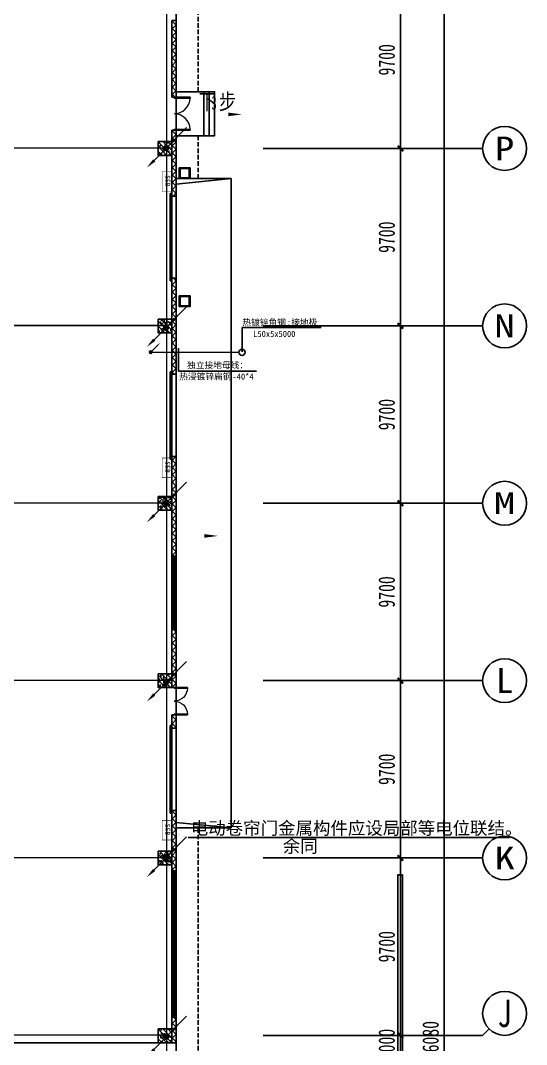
# Model space of a CAD drawing. Header units: millimetres. Extents: x -633009578 to 5705885, y -633235091 to 2571734.
# Drawn here: x 3912539 to 3940220, y 2128035 to 2184035 of the extents above; entities that cross this region are included whole.
import ezdxf
from ezdxf.enums import TextEntityAlignment as Align

# ---------------------------------------------------------------- set-up
doc = ezdxf.new("R2010")
doc.units = ezdxf.units.MM
doc.header["$LTSCALE"] = 1000
doc.header["$MEASUREMENT"] = 0
doc.linetypes.add('DASH', pattern=[0.35, 0.25, -0.1])
doc.layers.get('0').update_dxf_attribs({"color": 9})
for name, color, linetype in [('3T_WOOD', 21, 'Continuous'), ('A-COLUM(柱)', 255, 'Continuous'), ('A-DI-S(箭头)', 76, 'Continuous'), ('A-DOOR(门）', 4, 'Continuous'), ('A-F-AREA(计算)', 5, 'Continuous'), ('A-FLOR(看线)', 8, 'Continuous'), ('A-HATH(填充)', 8, 'Continuous'), ('A-ROOF-G(钢构)', 25, 'Continuous'), ('A-ST-O(室外)', 54, 'Continuous'), ('A-STAR(楼梯)', 51, 'Continuous'), ('A-WINDOW（窗）', 4, 'Continuous'), ('AXIS_TEXT', 7, 'Continuous'), ('C-AXIS(轴号)', 3, 'Continuous'), ('PUB_TEXT', 7, 'Continuous'), ('WALL', 9, 'Continuous'), ('电-弱电平面-箭头', 3, 'Continuous'), ('电-强电平面-线缆', 3, 'Continuous'), ('电-强电平面-设备', 4, 'Continuous'), ('电-接地防雷-接地线', 132, 'Continuous'), ('电-桥架', 4, 'Continuous'), ('设备-箱柜', 3, 'Continuous')]:
    doc.layers.add(name, color=color, linetype=linetype)
doc.styles.add('_TCH_AXIS', font='simhei.ttf', dxfattribs={"bigfont": 'GBCBIG'})
doc.styles.add('_TCH_DIM', font='simhei.ttf', dxfattribs={"width": 0.8, "bigfont": 'hztxt.shx'})
doc.styles.add('_TCH_DIM_T3', font='simhei.ttf', dxfattribs={"width": 0.707, "bigfont": 'GBCBIG'})
doc.styles.add('COMPLEX', font='simhei.ttf')
doc.styles.add('ELEC-DIM', font='simhei.ttf')
doc.styles.add('IDQSTYLE', font='simhei.ttf', dxfattribs={"width": 0.707, "bigfont": 'hztxt.shx'})
doc.styles.get("Standard").update_dxf_attribs({"font": 'simhei.ttf', "bigfont": 'hztxt.shx'})
doc.styles.add('宋', font='simhei.ttf', dxfattribs={"width": 0.8})
doc.linetypes.add('GDLine', pattern='A,1,-3,5.8,["|",Standard,S=4,R=-45,X=-1.407,Y=-0.7],-0.1,["|",Standard,S=4,R=-45,X=-1.407,Y=-0.7],-0.1,["|",Standard,S=4,R=-45,X=-1.407,Y=-0.7],-0.1,["|",Standard,S=4,R=-45,X=-1.407,Y=-0.7],-0.1,5.8,-3,1', length=20)
doc.dimstyles.new('_TCH_ARCH&&300', dxfattribs={"dimtxt": 892.5, "dimasz": 300, "dimexe": 750, "dimexo": 900, "dimgap": 300, "dimtad": 1, "dimdec": 0, "dimzin": 0, "dimdsep": 46, "dimtxsty": '_TCH_DIM_T3', "dimblk": 'ARCHTICK', "dimcen": 0.09, "dimclrt": 7, "dimazin": 2, "dimtfac": 1, "dimtdec": 0, "dimtix": 1, "dimtmove": 2, "dimatfit": 3, "dimfxl": 1, "dimtolj": 1, "dimtzin": 0, "dimarcsym": 0})
pattern_1 = [(45, (-1310357.920547368, -13.22285339003429), (-200.0002033111466, 200.0002033111467), []), (135, (-1310357.920547368, -13.22285339003429), (-200.0002033111467, -200.0002033111466), [])]

# ---------------------------------------------------------------- blocks, each defined once
blk = doc.blocks.new('_ArchTick')
at = {"color": 0, "linetype": 'ByBlock', "const_width": 0.4}
blk.add_lwpolyline([(-0.5, -0.5), (0.5, 0.5)], dxfattribs=at)
blk = doc.blocks.new('*D556')
at = {"layer": 'C-AXIS(轴号)', "color": 0, "lineweight": -2, "transparency": 16777216}
for p, q in [((1261640.598288333, 1518097.113137866), (1271390.598288333, 1518097.113137866)), ((1270640.598288333, 1382017.113137866), (1270640.598288333, 1518097.113137866)), ((1261640.598288333, 1382017.113137866), (1271390.598288333, 1382017.113137866))]:
    blk.add_line(p, q, dxfattribs=at)
at = {"layer": 'Defpoints', "color": 0, "transparency": 16777216}
for p in [(1260740.598288333, 1518097.113137866), (1270640.598288333, 1518097.113137866), (1260740.598288333, 1382017.113137866)]:
    blk.add_point(p, dxfattribs=at)
at = {"layer": 'C-AXIS(轴号)', "color": 0, "linetype": 'ByBlock', "lineweight": -2, "transparency": 16777216, "xscale": 300, "yscale": 300, "zscale": 300}
for p, rotation in [((1270640.598288333, 1518097.113137866), 90), ((1270640.598288333, 1382017.113137866), 270)]:
    blk.add_blockref('_ArchTick', p, dxfattribs=dict(at, rotation=rotation))
at = {"layer": 'C-AXIS(轴号)', "color": 7, "transparency": 16777216, "insert": (1269894.348288333, 1450057.113137866), "char_height": 892.5, "attachment_point": 5, "rotation": 90, "style": '_TCH_DIM_T3'}
blk.add_mtext('\\A1;136080', dxfattribs=at)
blk = doc.blocks.new('*D567')
at = {"layer": 'C-AXIS(轴号)', "color": 0, "lineweight": -2, "transparency": 16777216}
for p, q in [((1261640.598288357, 1450557.113137866), (1268990.598288357, 1450557.113137866)), ((1268240.598288357, 1450557.113137866), (1268240.598288357, 1450857.113137866)), ((1268240.598288357, 1449557.113137866), (1268240.598288357, 1450557.113137866)), ((1261640.598288357, 1449557.113137866), (1268990.598288357, 1449557.113137866)), ((1268240.598288357, 1449557.113137866), (1268240.598288357, 1449257.113137866))]:
    blk.add_line(p, q, dxfattribs=at)
at = {"layer": 'Defpoints', "color": 0, "transparency": 16777216}
for p in [(1260740.598288357, 1450557.113137866), (1268240.598288357, 1450557.113137866), (1260740.598288357, 1449557.113137866)]:
    blk.add_point(p, dxfattribs=at)
at = {"layer": 'C-AXIS(轴号)', "color": 0, "linetype": 'ByBlock', "lineweight": -2, "transparency": 16777216, "xscale": 300, "yscale": 300, "zscale": 300}
for p, rotation in [((1268240.598288357, 1450557.113137866), 270), ((1268240.598288357, 1449557.113137866), 90)]:
    blk.add_blockref('_ArchTick', p, dxfattribs=dict(at, rotation=rotation))
at = {"layer": 'C-AXIS(轴号)', "color": 7, "transparency": 16777216, "insert": (1267494.348288357, 1450057.113137866), "char_height": 892.5, "attachment_point": 5, "rotation": 90, "style": '_TCH_DIM_T3'}
blk.add_mtext('\\A1;1000', dxfattribs=at)
blk = doc.blocks.new('*D568')
at = {"layer": 'C-AXIS(轴号)', "color": 0, "lineweight": -2, "transparency": 16777216}
for p, q in [((1261640.598288357, 1460257.113137866), (1268990.598288357, 1460257.113137866)), ((1268240.598288357, 1450557.113137866), (1268240.598288357, 1460257.113137866)), ((1261640.598288357, 1450557.113137866), (1268990.598288357, 1450557.113137866))]:
    blk.add_line(p, q, dxfattribs=at)
at = {"layer": 'Defpoints', "color": 0, "transparency": 16777216}
for p in [(1260740.598288357, 1460257.113137866), (1268240.598288357, 1460257.113137866), (1260740.598288357, 1450557.113137866)]:
    blk.add_point(p, dxfattribs=at)
at = {"layer": 'C-AXIS(轴号)', "color": 0, "linetype": 'ByBlock', "lineweight": -2, "transparency": 16777216, "xscale": 300, "yscale": 300, "zscale": 300}
for p, rotation in [((1268240.598288357, 1460257.113137866), 90), ((1268240.598288357, 1450557.113137866), 270)]:
    blk.add_blockref('_ArchTick', p, dxfattribs=dict(at, rotation=rotation))
at = {"layer": 'C-AXIS(轴号)', "color": 7, "transparency": 16777216, "insert": (1267494.348288357, 1455407.113137866), "char_height": 892.5, "attachment_point": 5, "rotation": 90, "style": '_TCH_DIM_T3'}
blk.add_mtext('\\A1;9700', dxfattribs=at)
blk = doc.blocks.new('*D569')
at = {"layer": 'C-AXIS(轴号)', "color": 0, "lineweight": -2, "transparency": 16777216}
for p, q in [((1261640.598288357, 1469957.113137866), (1268990.598288357, 1469957.113137866)), ((1268240.598288357, 1460257.113137866), (1268240.598288357, 1469957.113137866)), ((1261640.598288357, 1460257.113137866), (1268990.598288357, 1460257.113137866))]:
    blk.add_line(p, q, dxfattribs=at)
at = {"layer": 'Defpoints', "color": 0, "transparency": 16777216}
for p in [(1260740.598288357, 1469957.113137866), (1268240.598288357, 1469957.113137866), (1260740.598288357, 1460257.113137866)]:
    blk.add_point(p, dxfattribs=at)
at = {"layer": 'C-AXIS(轴号)', "color": 0, "linetype": 'ByBlock', "lineweight": -2, "transparency": 16777216, "xscale": 300, "yscale": 300, "zscale": 300}
for p, rotation in [((1268240.598288357, 1469957.113137866), 90), ((1268240.598288357, 1460257.113137866), 270)]:
    blk.add_blockref('_ArchTick', p, dxfattribs=dict(at, rotation=rotation))
at = {"layer": 'C-AXIS(轴号)', "color": 7, "transparency": 16777216, "insert": (1267494.348288357, 1465107.113137866), "char_height": 892.5, "attachment_point": 5, "rotation": 90, "style": '_TCH_DIM_T3'}
blk.add_mtext('\\A1;9700', dxfattribs=at)
blk = doc.blocks.new('*D570')
at = {"layer": 'C-AXIS(轴号)', "color": 0, "lineweight": -2, "transparency": 16777216}
for p, q in [((1261640.598288357, 1479657.113137866), (1268990.598288357, 1479657.113137866)), ((1268240.598288357, 1469957.113137866), (1268240.598288357, 1479657.113137866)), ((1261640.598288357, 1469957.113137866), (1268990.598288357, 1469957.113137866))]:
    blk.add_line(p, q, dxfattribs=at)
at = {"layer": 'Defpoints', "color": 0, "transparency": 16777216}
for p in [(1260740.598288357, 1479657.113137866), (1268240.598288357, 1479657.113137866), (1260740.598288357, 1469957.113137866)]:
    blk.add_point(p, dxfattribs=at)
at = {"layer": 'C-AXIS(轴号)', "color": 0, "linetype": 'ByBlock', "lineweight": -2, "transparency": 16777216, "xscale": 300, "yscale": 300, "zscale": 300}
for p, rotation in [((1268240.598288357, 1479657.113137866), 90), ((1268240.598288357, 1469957.113137866), 270)]:
    blk.add_blockref('_ArchTick', p, dxfattribs=dict(at, rotation=rotation))
at = {"layer": 'C-AXIS(轴号)', "color": 7, "transparency": 16777216, "insert": (1267494.348288357, 1474807.113137866), "char_height": 892.5, "attachment_point": 5, "rotation": 90, "style": '_TCH_DIM_T3'}
blk.add_mtext('\\A1;9700', dxfattribs=at)
blk = doc.blocks.new('*D571')
at = {"layer": 'C-AXIS(轴号)', "color": 0, "lineweight": -2, "transparency": 16777216}
for p, q in [((1261640.598288357, 1489357.113137866), (1268990.598288357, 1489357.113137866)), ((1268240.598288357, 1479657.113137866), (1268240.598288357, 1489357.113137866)), ((1261640.598288357, 1479657.113137866), (1268990.598288357, 1479657.113137866))]:
    blk.add_line(p, q, dxfattribs=at)
at = {"layer": 'Defpoints', "color": 0, "transparency": 16777216}
for p in [(1260740.598288357, 1489357.113137866), (1268240.598288357, 1489357.113137866), (1260740.598288357, 1479657.113137866)]:
    blk.add_point(p, dxfattribs=at)
at = {"layer": 'C-AXIS(轴号)', "color": 0, "linetype": 'ByBlock', "lineweight": -2, "transparency": 16777216, "xscale": 300, "yscale": 300, "zscale": 300}
for p, rotation in [((1268240.598288357, 1489357.113137866), 90), ((1268240.598288357, 1479657.113137866), 270)]:
    blk.add_blockref('_ArchTick', p, dxfattribs=dict(at, rotation=rotation))
at = {"layer": 'C-AXIS(轴号)', "color": 7, "transparency": 16777216, "insert": (1267494.348288357, 1484507.113137866), "char_height": 892.5, "attachment_point": 5, "rotation": 90, "style": '_TCH_DIM_T3'}
blk.add_mtext('\\A1;9700', dxfattribs=at)
blk = doc.blocks.new('*D572')
at = {"layer": 'C-AXIS(轴号)', "color": 0, "lineweight": -2, "transparency": 16777216}
for p, q in [((1261640.598288357, 1499057.113137866), (1268990.598288357, 1499057.113137866)), ((1268240.598288357, 1489357.113137866), (1268240.598288357, 1499057.113137866)), ((1261640.598288357, 1489357.113137866), (1268990.598288357, 1489357.113137866))]:
    blk.add_line(p, q, dxfattribs=at)
at = {"layer": 'Defpoints', "color": 0, "transparency": 16777216}
for p in [(1260740.598288357, 1499057.113137866), (1268240.598288357, 1499057.113137866), (1260740.598288357, 1489357.113137866)]:
    blk.add_point(p, dxfattribs=at)
at = {"layer": 'C-AXIS(轴号)', "color": 0, "linetype": 'ByBlock', "lineweight": -2, "transparency": 16777216, "xscale": 300, "yscale": 300, "zscale": 300}
for p, rotation in [((1268240.598288357, 1499057.113137866), 90), ((1268240.598288357, 1489357.113137866), 270)]:
    blk.add_blockref('_ArchTick', p, dxfattribs=dict(at, rotation=rotation))
at = {"layer": 'C-AXIS(轴号)', "color": 7, "transparency": 16777216, "insert": (1267494.348288357, 1494207.113137866), "char_height": 892.5, "attachment_point": 5, "rotation": 90, "style": '_TCH_DIM_T3'}
blk.add_mtext('\\A1;9700', dxfattribs=at)
blk = doc.blocks.new('*D573')
at = {"layer": 'C-AXIS(轴号)', "color": 0, "lineweight": -2, "transparency": 16777216}
for p, q in [((1261640.598288357, 1508757.113137866), (1268990.598288357, 1508757.113137866)), ((1268240.598288357, 1499057.113137866), (1268240.598288357, 1508757.113137866)), ((1261640.598288357, 1499057.113137866), (1268990.598288357, 1499057.113137866))]:
    blk.add_line(p, q, dxfattribs=at)
at = {"layer": 'Defpoints', "color": 0, "transparency": 16777216}
for p in [(1260740.598288357, 1508757.113137866), (1268240.598288357, 1508757.113137866), (1260740.598288357, 1499057.113137866)]:
    blk.add_point(p, dxfattribs=at)
at = {"layer": 'C-AXIS(轴号)', "color": 0, "linetype": 'ByBlock', "lineweight": -2, "transparency": 16777216, "xscale": 300, "yscale": 300, "zscale": 300}
for p, rotation in [((1268240.598288357, 1508757.113137866), 90), ((1268240.598288357, 1499057.113137866), 270)]:
    blk.add_blockref('_ArchTick', p, dxfattribs=dict(at, rotation=rotation))
at = {"layer": 'C-AXIS(轴号)', "color": 7, "transparency": 16777216, "insert": (1267494.348288357, 1503907.113137866), "char_height": 892.5, "attachment_point": 5, "rotation": 90, "style": '_TCH_DIM_T3'}
blk.add_mtext('\\A1;9700', dxfattribs=at)
blk = doc.blocks.new('_AXISO')
blk.add_circle((0, 0), 0.5)
at = {"layer": 'AXIS_TEXT', "style": 'COMPLEX', "width": 1.041666666666667}
blk.add_attdef('A', text='', height=0.56, dxfattribs=at).set_placement((-0.25, -0.28), (0.25, -0.28), align=Align.FIT)
blk = doc.blocks.new('$TCHSYS$WIN2D')
for p, q in [((-0.5, 0.5), (0.5, 0.5)), ((-0.5, 0.5), (-0.4999999999999999, -0.5)), ((0.5, 0.5), (0.4999999999999998, -0.5)), ((0.5, 0.1666666666666666), (-0.5, 0.1666666666666666)), ((0.5, -0.1666666666666667), (-0.5, -0.1666666666666667)), ((-0.4999999999999999, -0.5), (0.5, -0.5))]:
    blk.add_line(p, q)
blk = doc.blocks.new('$DorLib2D$00000126')
at = {"color": 0, "linetype": 'Continuous'}
for p, q in [((-0.5319999999956053, 0.5), (-0.5319999999956053, 0.900000000000091)), ((0.5320000000047003, 0.900000000000091), (0.5320000000047003, 0.5000000000002274))]:
    blk.add_line(p, q, dxfattribs=at)
at = {"color": 0, "linetype": 'DASH'}
for p, q in [((-0.5319999999956053, 0.900000000000091), (0.5320000000047003, 0.900000000000091)), ((-0.5319999999956053, 0.5), (0.5320000000047003, 0.5000000000002274))]:
    blk.add_line(p, q, dxfattribs=at)
blk = doc.blocks.new('$DorLib2D$00000002')
for p, q in [((-0.5, -5.684341886080802e-17), (-0.5000000000000007, 0.4875)), ((-0.4750000000000007, 0.4875), (-0.5000000000000007, 0.4875)), ((-0.475, -2.842170943040401e-17), (-0.4750000000000007, 0.4875)), ((0.475, -2.842170943040401e-17), (0.4750000000000007, 0.4875)), ((0.4750000000000007, 0.4875), (0.5000000000000007, 0.4875)), ((0.5, -5.684341886080802e-17), (0.5000000000000007, 0.4875)), ((-0.5, -5.684341886080802e-17), (-0.475, -2.842170943040401e-17)), ((0.5, -5.684341886080802e-17), (0.475, -2.842170943040401e-17))]:
    blk.add_line(p, q)
at = {"lineweight": 13}
for centre, start, end in [((-0.4875, -4.263256414560601e-17), 0, 88.53071641864632), ((0.4875, -4.263256414560601e-17), 91.4692835813537, 180)]:
    blk.add_arc(centre, 0.4875, start, end, dxfattribs=at)
blk = doc.blocks.new('_FZH')
h = blk.add_hatch()
h.set_pattern_fill('钢筋混凝土', color=256, scale=0.1, style=0)
h.set_pattern_definition([(45, (0, 0), (-0.1767766952966369, 0.1767766952966369), []), (50, (0, 0), (0.7172601826007535, -0.06275213498259512), [0.07500000000000001, -0.8250000000000001]), (355, (0, 0), (-0.138751333613, 0.7521921337000119), [0.06, -0.66]), (100.4514, (0.05977168000000001, -0.00522934), (0.5785093817140216, 0.6894395420609536), [0.06374019, -0.701142112]), (46.1842, (0, 0.2), (1.067241048625645, -0.1655190143290181), [0.1125, -1.2375]), (96.6356, (0.088936745, 0.186206693), (0.9346627055487033, 0.9741178709004418), [0.095610288, -1.051713]), (351.1842, (0, 0.2), (0.9346619451336272, 0.9741186009253247), [0.09000000000000001, -0.9900000000000001]), (21, (0.1, 0.15), (0.5969070521184617, -0.4026188906653388), [0.07500000000000001, -0.8250000000000001]), (326, (0.1, 0.15), (0.2433153319215824, 0.7251500450468529), [0.06, -0.66]), (71.4514, (0.149742233, 0.116448394), (0.84022262858149, 0.3225304967099524), [0.06374019, -0.701142112]), (37.50000000000001, (0, 0), (0.01215985531729062, 0.3328938538313115), [0, -0.652, 0, -0.67, 0, -0.6625000000000001]), (7.499999999999999, (0, 0), (0.2630695374421486, 0.3944117118823603), [0, -0.382, 0, -0.637, 0, -0.2525]), (-32.5, (-0.223, 0), (0.533822436172409, -0.02255487173437976), [0, -0.25, 0, -0.78, 0, -1.035]), (-42.5, (-0.323, 0), (0.5831861693423862, 0.1001049823323177), [0, -0.325, 0, -0.518, 0, -0.735])])
h.paths.add_polyline_path([(-0.5, -0.5), (0.5, -0.5), (0.5, 0.5), (-0.5, 0.5)])
blk.add_lwpolyline([(-0.5, -0.5), (0.5, -0.5), (0.5, 0.5), (-0.5, 0.5)], close=True)
blk = doc.blocks.new('*X25')
at = {"color": 0, "linetype": 'Continuous'}
for p, q in [((192.590110055903, 446.7242872143482), (193.9264208598343, 448.0605980182795)), ((192.6512440212146, 447.2096852483717), (193.4410228258108, 447.9994640529679)), ((192.666080612941, 446.3759937026742), (194.2747143715083, 447.9846274612416)), ((192.8122309321682, 446.0978799531896), (194.552828120993, 447.8384771420143)), ((193.0126674313866, 445.874052383696), (194.7766556904866, 447.6380406427959)), ((193.2651240367983, 445.7022449203958), (194.9484631537868, 447.3855840373842)), ((193.5780466605768, 445.5909034754624), (195.0598045987202, 447.0726614136058)), ((193.9838870800477, 445.5724798262212), (195.0782282479613, 446.6668209941349))]:
    blk.add_line(p, q, dxfattribs=at)
blk = doc.blocks.new('HC001444')
at = {"color": 0, "linetype": 'Continuous'}
for p, q in [((5.312014027897709, 5.362594416008807), (0.4698776614111466, 0.4121164681388052)), ((1.307398633798584e-12, -0.05776119327106244), (-3.105492900473507, -3.232738715067399))]:
    blk.add_line(p, q, dxfattribs=at)
for points in [[(2.301209466909763, 2.284423861441751, 0.8, 0, 0), (0.4698776614111466, 0.4121164681388052, 0, 0, 0)], [(-3.105492900473507, -3.232738715067399, 0.8, 0, 0), (-5.057392361377197, -5.119309791711203, 0, 0, 0)]]:
    blk.add_lwpolyline(points, format="xyseb", dxfattribs=at)
blk.add_circle((0, 0), 0.625, dxfattribs=at)
at = {"color": 0, "linetype": 'Continuous', "xscale": 0.5, "yscale": 0.5, "zscale": 0.5}
blk.add_blockref('*X25', (-96.91845018383214, -223.4069038532592), dxfattribs=at)
at = {"color": 0, "style": 'IDQSTYLE', "width": 0.7}
blk.add_attdef('PSFHATT', (7.312014027897709, -5.119309791711203), '', height=2.5, dxfattribs=at)
blk = doc.blocks.new('*X130')
at = {"color": 0, "linetype": 'Continuous'}
for p, q in [((192.587376364835, 446.7215535232801), (193.8713933576327, 448.0055705160779)), ((192.6509968705344, 446.3609099602676), (194.2320369206452, 447.9419500103785)), ((192.6864539319484, 447.2448951591055), (193.3480517218074, 447.9064929489645)), ((192.7889704286661, 446.0746194496875), (194.5183274312254, 447.8039764522467)), ((192.9823694457329, 445.8437543980423), (194.7491924828706, 447.61057743518)), ((193.2275231399996, 445.664644023597), (194.9283028573159, 447.3654237409133)), ((193.5311577474, 445.5440145622856), (195.0489323186273, 447.0617891335129)), ((193.9202347052458, 445.5088274514194), (195.0841194294935, 446.6727121756671)), ((194.6075199946775, 445.7718486721392), (194.8210982087737, 445.9854268862354))]:
    blk.add_line(p, q, dxfattribs=at)
blk = doc.blocks.new('HC001441')
at = {"color": 0, "linetype": 'Continuous'}
blk.add_line((0, -0.05776119327242668), (3.105492900474815, 3.117216328523909), dxfattribs=at)
blk.add_lwpolyline([(3.105492900474815, 3.117216328523909, 0.8, 0, 0), (5.057392361378561, 5.003787405167827, 0, 0, 0)], format="xyseb", dxfattribs=at)
blk.add_circle((0, 0), 0.625, dxfattribs=at)
at = {"color": 0, "linetype": 'Continuous', "xscale": 0.5, "yscale": 0.5, "zscale": 0.5}
blk.add_blockref('*X130', (-96.91845018383279, -223.3780232566237), dxfattribs=at)
at = {"color": 0, "style": 'IDQSTYLE', "width": 0.7}
blk.add_attdef('PSFHATT', (7.057392361378561, -0.62500001), '', height=2.5, dxfattribs=at)
blk = doc.blocks.new('HC001524')
at = {"color": 0, "linetype": 'Continuous', "const_width": 0.3}
blk.add_lwpolyline([(5, 2.5), (-5, 2.5), (-5, -2.5), (5, -2.5)], close=True, dxfattribs=at)
at = {"color": 0, "style": 'IDQSTYLE', "width": 0.7}
for tag, p in [('AF', (-1.5, -1.25)), ('PSFHATT', (7, -2.5))]:
    blk.add_attdef(tag, p, '', height=2.5, dxfattribs=at)
blk = doc.blocks.new('9-29-1')
at = {"layer": 'A-HATH(填充)'}
h = blk.add_hatch(dxfattribs=at)
h.set_pattern_fill('多孔材料', color=256, scale=100, style=0)
h.set_pattern_definition(pattern_1)
h.paths.add_polyline_path([(1255740.598288359, 1506057.11313599), (1255740.598288359, 1501857.113136498), (1255980.598288348, 1501857.113136498), (1255980.598288348, 1506057.11313599)])
h = blk.add_hatch(dxfattribs=at)
h.set_pattern_fill('多孔材料', color=256, scale=100, style=0)
h.set_pattern_definition(pattern_1)
h.paths.add_polyline_path([(1255740.598288359, 1500057.113136498), (1255740.598288359, 1496457.113138024), (1255980.598288349, 1496457.113138024), (1255980.598288348, 1500057.113136498)])
h = blk.add_hatch(dxfattribs=at)
h.set_pattern_fill('多孔材料', color=256, scale=100, style=0)
h.set_pattern_definition(pattern_1)
h.paths.add_polyline_path([(1255740.598288359, 1491957.113137516), (1255740.598288358, 1486707.408758752), (1255980.598288349, 1486707.408758752), (1255980.598288349, 1491957.113137515)])
h = blk.add_hatch(dxfattribs=at)
h.set_pattern_fill('多孔材料', color=256, scale=100, style=0)
h.set_pattern_definition(pattern_1)
h.paths.add_polyline_path([(1255740.598288358, 1482207.408758752), (1255740.598288358, 1476757.408758243), (1255980.598288351, 1476757.408758243), (1255980.59828835, 1482207.408758752)])
h = blk.add_hatch(dxfattribs=at)
h.set_pattern_fill('多孔材料', color=256, scale=100, style=0)
h.set_pattern_definition(pattern_1)
h.paths.add_polyline_path([(1255740.598288358, 1472757.408758752), (1255740.598288358, 1469582.113138024), (1255980.598288351, 1469582.113138024), (1255980.598288351, 1472757.408758752)])
h = blk.add_hatch(dxfattribs=at)
h.set_pattern_fill('多孔材料', color=256, scale=100, style=0)
h.set_pattern_definition(pattern_1)
h.paths.add_polyline_path([(1255740.598288358, 1468082.113138024), (1255740.598288358, 1467357.113138024), (1255980.598288351, 1467357.113138024), (1255980.598288351, 1468082.113138024)])
h = blk.add_hatch(dxfattribs=at)
h.set_pattern_fill('多孔材料', color=256, scale=100, style=0)
h.set_pattern_definition(pattern_1)
h.paths.add_polyline_path([(1255740.598288358, 1462857.113137516), (1255740.598288357, 1459557.408758243), (1255980.598288352, 1459557.408758243), (1255980.598288352, 1462857.113137516)])
h = blk.add_hatch(dxfattribs=at)
h.set_pattern_fill('多孔材料', color=256, scale=100, style=0)
h.set_pattern_definition(pattern_1)
h.paths.add_polyline_path([(1255980.598288357, 1450157.113137866), (1255980.598288352, 1451557.408758752), (1255740.598288357, 1451557.408758752), (1255740.598288357, 1450157.113137866)])
at = {"layer": 'A-DI-S(箭头)'}
for points in [[(1256504.9024339, 1500921.443873296, 0, 0, 0), (1259572.41101731, 1500921.443873296, 0, 200, 0), (1258822.41101731, 1500921.443873296, 0, 0, 0)], [(1256504.90243389, 1477869.567171841, 0, 0, 0), (1258267.08861784, 1477869.567171841, 0, 200, 0), (1257517.08861784, 1477869.567171841, 0, 0, 0)]]:
    blk.add_lwpolyline(points, format="xyseb", dxfattribs=at)
at = {"layer": 'A-DOOR(门）'}
for p, q in [((1255980.598288357, 1501857.113136419), (1255980.598288357, 1500057.113136419)), ((1255980.598288357, 1496457.113137867), (1255980.598288357, 1491957.113137867)), ((1255980.598288357, 1486707.408758687), (1255980.598288357, 1482207.408758687)), ((1255980.598288357, 1467357.113137643), (1255980.598288357, 1462857.113137643))]:
    blk.add_line(p, q, dxfattribs=at)
at = {"layer": 'A-F-AREA(计算)'}
blk.add_lwpolyline([(1121700.598288358, 1518097.113137865), (1255980.598288358, 1518097.113137865), (1255980.598288358, 1382017.113137865), (1121700.598288358, 1382017.113137865)], close=True, dxfattribs=at)
at = {"layer": 'A-FLOR(看线)'}
blk.add_lwpolyline([(1188940.598288343, 1450157.113137866), (1254990.598288357, 1450157.113137866)], dxfattribs=at)
at = {"layer": 'A-ROOF-G(钢构)'}
for points in [[(1256140.598288339, 1498007.113137867), (1256740.598288339, 1498007.113137867), (1256740.598288339, 1497407.113137867), (1256140.598288339, 1497407.113137867)], [(1256190.598288339, 1497957.113137867), (1256690.598288339, 1497957.113137867), (1256690.598288339, 1497457.113137867), (1256190.598288339, 1497457.113137867)], [(1256140.598288339, 1491007.113137865), (1256740.598288339, 1491007.113137865), (1256740.598288339, 1490407.113137865), (1256140.598288339, 1490407.113137865)], [(1256190.598288339, 1490957.113137865), (1256690.598288339, 1490957.113137865), (1256690.598288339, 1490457.113137865), (1256190.598288339, 1490457.113137865)]]:
    blk.add_lwpolyline(points, close=True, dxfattribs=at)
at = {"layer": 'A-ST-O(室外)', "linetype": 'DASH'}
for points in [[(1257180.618118775, 1502157.113531853), (1257180.620947918, 1519297.113089099), (1255240.598658918, 1519297.113089797)], [(1257180.617334735, 1497407.113137868), (1257180.617722628, 1499757.112741131)], [(1257180.60756313, 1435032.113138211), (1257180.611475074, 1461907.113137867)]]:
    blk.add_lwpolyline(points, dxfattribs=at)
at = {"layer": 'A-STAR(楼梯)'}
for points in [[(1255980.598288362, 1499757.113136404), (1257480.598288369, 1499757.112642321), (1257480.598288348, 1502157.113630663), (1255980.598288362, 1502157.113136582)], [(1256280.598288362, 1499757.113136404), (1257780.598288369, 1499757.112642321), (1257780.598288348, 1502157.113630663), (1256280.598288362, 1502157.113136582)], [(1256580.598288362, 1499757.113136406), (1258080.598288369, 1499757.112642324), (1258080.598288348, 1502157.113630666), (1256580.598288362, 1502157.113136584)], [(1256880.598288362, 1499757.113136409), (1258080.598288369, 1499757.112642324), (1258080.598288348, 1502157.113630666), (1256880.598288362, 1502157.113136587)], [(1255980.598288349, 1461907.113137867), (1258980.598288357, 1461907.113137867), (1258980.598288357, 1497407.113137865), (1255980.598288228, 1497407.11313787)], [(1255980.598288357, 1497107.11313777), (1258980.60029769, 1497407.113137865)], [(1255980.598288357, 1462207.113137961), (1258980.60029769, 1461907.113137867)]]:
    blk.add_lwpolyline(points, dxfattribs=at)
at = {"layer": 'C-AXIS(轴号)'}
for p, q in [((1260740.598288357, 1499057.113137866), (1272740.598288357, 1499057.113137866)), ((1260740.598288357, 1489357.113137866), (1272740.598288357, 1489357.113137866)), ((1260740.598288357, 1479657.113137866), (1272740.598288357, 1479657.113137866)), ((1260740.598288357, 1469957.113137866), (1272740.598288357, 1469957.113137866)), ((1260740.598288357, 1460257.113137866), (1272740.598288357, 1460257.113137866)), ((1260740.598288357, 1450557.113137866), (1272740.598288357, 1450557.113137866)), ((1273092.070150933, 1450908.585000442), (1272740.598288357, 1450557.113137866))]:
    blk.add_line(p, q, dxfattribs=at)
at = {"layer": 'WALL'}
for p, q in [((1255740.598288359, 1506057.11313599), (1255740.598288359, 1501857.113136498)), ((1255980.598288348, 1506057.11313599), (1255740.598288359, 1506057.11313599)), ((1255980.598288348, 1501857.113136498), (1255980.598288348, 1506057.11313599)), ((1255740.598288359, 1501857.113136498), (1255980.598288348, 1501857.113136498)), ((1255740.598288359, 1500057.113136498), (1255740.598288359, 1496457.113138024)), ((1255980.598288348, 1500057.113136498), (1255740.598288359, 1500057.113136498)), ((1255980.598288349, 1496457.113138024), (1255980.598288348, 1500057.113136498)), ((1255740.598288359, 1496457.113138024), (1255980.598288349, 1496457.113138024)), ((1255740.598288359, 1491957.113137516), (1255740.598288358, 1486707.408758752)), ((1255980.598288349, 1491957.113137515), (1255740.598288359, 1491957.113137516)), ((1255980.598288349, 1486707.408758752), (1255980.598288349, 1491957.113137515)), ((1255740.598288358, 1486707.408758752), (1255980.598288349, 1486707.408758752)), ((1255740.598288358, 1482207.408758752), (1255740.598288358, 1476757.408758243)), ((1255980.59828835, 1482207.408758752), (1255740.598288358, 1482207.408758752)), ((1255980.598288351, 1476757.408758243), (1255980.59828835, 1482207.408758752)), ((1255740.598288358, 1476757.408758243), (1255980.598288351, 1476757.408758243)), ((1255740.598288358, 1472757.408758752), (1255740.598288358, 1469582.113138024)), ((1255980.598288351, 1472757.408758752), (1255740.598288358, 1472757.408758752)), ((1255980.598288351, 1469582.113138024), (1255980.598288351, 1472757.408758752)), ((1255740.598288358, 1469582.113138024), (1255980.598288351, 1469582.113138024)), ((1255740.598288358, 1468082.113138024), (1255740.598288358, 1467357.113138024)), ((1255980.598288351, 1468082.113138024), (1255740.598288358, 1468082.113138024)), ((1255980.598288351, 1467357.113138024), (1255980.598288351, 1468082.113138024)), ((1255740.598288358, 1467357.113138024), (1255980.598288351, 1467357.113138024)), ((1255740.598288358, 1462857.113137516), (1255740.598288357, 1459557.408758243)), ((1255980.598288352, 1462857.113137516), (1255740.598288358, 1462857.113137516)), ((1255980.598288352, 1459557.408758243), (1255980.598288352, 1462857.113137516)), ((1255740.598288357, 1459557.408758243), (1255980.598288352, 1459557.408758243)), ((1255980.598288352, 1451557.408758752), (1255740.598288357, 1451557.408758752)), ((1255740.598288357, 1451557.408758752), (1255740.598288357, 1450157.113137866)), ((1255980.598288357, 1450157.113137866), (1255980.598288352, 1451557.408758752)), ((1255740.598288357, 1450157.113137866), (1255980.598288357, 1450157.113137866))]:
    blk.add_line(p, q, dxfattribs=at)
at = {"layer": 'A-COLUM(柱)', "xscale": 750, "yscale": 750, "zscale": 750, "rotation": 270}
for p in [(1255365.598288357, 1499057.113137866), (1255365.598288357, 1489357.113137866), (1255365.598288357, 1479657.113137866), (1255365.598288357, 1469957.113137866), (1255365.598288357, 1460257.113137866), (1255365.598288357, 1450532.113137866)]:
    blk.add_blockref('_FZH', p, dxfattribs=at)
at = {"layer": 'A-DOOR(门）', "xscale": 1800, "yscale": 1800, "zscale": 1800, "rotation": 270}
blk.add_blockref('$DorLib2D$00000002', (1255860.598288357, 1500957.113136419), dxfattribs=at)
at = {"layer": 'A-DOOR(门）', "extrusion": (0, 0, -1)}
for name, p, xscale, yscale, zscale, rotation in [('$DorLib2D$00000126', (-1255860.598288357, 1494207.113137867), -4500, 240, 4500, 270), ('$DorLib2D$00000126', (-1255860.598288357, 1484457.408758687), -4500, 240, 4500, 270), ('$DorLib2D$00000002', (-1255860.598288357, 1468832.11313792), 1500, 1500, 1500, 90.00000000000001), ('$DorLib2D$00000126', (-1255860.598288357, 1465107.113137643), -4500, 240, 4500, 270)]:
    blk.add_blockref(name, p, dxfattribs=dict(at, xscale=xscale, yscale=yscale, zscale=zscale, rotation=rotation))
at = {"layer": 'A-WINDOW（窗）', "extrusion": (0, 0, -1), "yscale": 240, "rotation": 270}
for p, xscale, zscale in [((-1255860.598288357, 1474757.408758512), -4000, 4000), ((-1255860.598288357, 1455557.408758512), -8000, 8000)]:
    blk.add_blockref('$TCHSYS$WIN2D', p, dxfattribs=dict(at, xscale=xscale, zscale=zscale))
at = {"layer": 'C-AXIS(轴号)'}
ref = blk.add_blockref('_AXISO', (1273940.598288357, 1499057.113137866), dxfattribs=dict(at, xscale=2400, yscale=2400, zscale=2400))
ref.add_attrib('A', 'P', dxfattribs={"layer": 'AXIS_TEXT', "height": 1305.771382788576, "style": '_TCH_AXIS'}).set_placement((1273412.071776276, 1498404.227446472), (1274469.124800438, 1498404.227446472), align=Align.FIT)
ref = blk.add_blockref('_AXISO', (1273940.598288357, 1489357.113137866), dxfattribs=dict(at, xscale=2400, yscale=2400, zscale=2400))
ref.add_attrib('A', 'N', dxfattribs={"layer": 'AXIS_TEXT', "height": 1245.780108927936, "style": '_TCH_AXIS'}).set_placement((1273377.031096223, 1488734.223083402), (1274504.165480491, 1488734.223083402), align=Align.FIT)
ref = blk.add_blockref('_AXISO', (1273940.598288357, 1479657.113137866), dxfattribs=dict(at, xscale=2400, yscale=2400, zscale=2400))
ref.add_attrib('A', 'M', dxfattribs={"layer": 'AXIS_TEXT', "height": 1187.9393923934, "style": '_TCH_AXIS'}).set_placement((1273346.62859216, 1479063.143441669), (1274534.567984554, 1479063.143441669), align=Align.FIT)
ref = blk.add_blockref('_AXISO', (1273940.598288357, 1469957.113137866), dxfattribs=dict(at, xscale=2400, yscale=2400, zscale=2400))
ref.add_attrib('A', 'L', dxfattribs={"layer": 'AXIS_TEXT', "height": 1367.072231627315, "style": '_TCH_AXIS'}).set_placement((1273452.358205633, 1469273.577022052), (1274428.838371081, 1469273.577022052), align=Align.FIT)
ref = blk.add_blockref('_AXISO', (1273940.598288357, 1460257.113137866), dxfattribs=dict(at, xscale=2400, yscale=2400, zscale=2400))
ref.add_attrib('A', 'K', dxfattribs={"layer": 'AXIS_TEXT', "height": 1245.780108927936, "style": '_TCH_AXIS'}).set_placement((1273377.031096223, 1459634.223083402), (1274504.165480491, 1459634.223083402), align=Align.FIT)
ref = blk.add_blockref('_AXISO', (1273940.598288357, 1451757.113137866), dxfattribs=dict(at, xscale=2400, yscale=2400, zscale=2400))
ref.add_attrib('A', 'J', dxfattribs={"layer": 'AXIS_TEXT', "height": 1488.196979270661, "style": '_TCH_AXIS'}).set_placement((1273550.832412833, 1451013.014648231), (1274330.36416388, 1451013.014648231), align=Align.FIT)
at = {"layer": 'PUB_TEXT', "style": '_TCH_DIM'}
for s, height, width, p in [('下', 875, 0.8, (1257207.5543634, 1501183.943873296)), ('步', 875, 0.8, (1258307.5543634, 1501183.943873296)), ('3', 743.75, 0.5647058823529412, (1257907.5543634, 1501183.943873296))]:
    blk.add_text(s, height=height, dxfattribs=dict(at, width=width)).set_placement(p)
at = {"layer": 'C-AXIS(轴号)'}
for p1, p2, distance, picture, middle in [((1260740.598288333, 1382017.113137866), (1260740.598288333, 1518097.113137866), -9900, '*D556', (1269894.348288333, 1450057.113137866)), ((1260740.598288357, 1499057.113137866), (1260740.598288357, 1508757.113137866), -7500, '*D573', (1267494.348288357, 1503907.113137866)), ((1260740.598288357, 1489357.113137866), (1260740.598288357, 1499057.113137866), -7500, '*D572', (1267494.348288357, 1494207.113137866)), ((1260740.598288357, 1479657.113137866), (1260740.598288357, 1489357.113137866), -7500, '*D571', (1267494.348288357, 1484507.113137866)), ((1260740.598288357, 1469957.113137866), (1260740.598288357, 1479657.113137866), -7500, '*D570', (1267494.348288357, 1474807.113137866)), ((1260740.598288357, 1460257.113137866), (1260740.598288357, 1469957.113137866), -7500, '*D569', (1267494.348288357, 1465107.113137866)), ((1260740.598288357, 1450557.113137866), (1260740.598288357, 1460257.113137866), -7500, '*D568', (1267494.348288357, 1455407.113137866)), ((1260740.598288357, 1449557.113137866), (1260740.598288357, 1450557.113137866), -7500, '*D567', (1267494.348288357, 1450057.113137866))]:
    dim = blk.add_aligned_dim(p1=p1, p2=p2, distance=distance, dimstyle='_TCH_ARCH&&300', dxfattribs=at)
    dim.commit()
    dim.dimension.update_dxf_attribs({"geometry": picture, "text_midpoint": middle})

msp = doc.modelspace()

# ---------------------------------------------------------------- linework, layer by layer
msp.add_circle((3924661.271672244, 2165889.634891992), 170.0082781659439)
at = {"layer": '电-强电平面-线缆', "color": 1, "linetype": 'Continuous', "const_width": 60}
msp.add_lwpolyline([(3919730.511557212, 2165889.634891992), (3924491.263394078, 2165889.634891992)], dxfattribs=at)
at = {"layer": '电-强电平面-设备', "color": 3}
msp.add_line((3921709.362638904, 2139346.471187768), (3939287.499722955, 2139346.471187768), dxfattribs=at)
at = {"layer": '电-强电平面-设备', "color": 3, "const_width": 2}
msp.add_lwpolyline([(3921709.362638904, 2139346.471187768), (3920558.407755907, 2139752)], dxfattribs=at)
at = {"layer": '电-接地防雷-接地线', "linetype": 'GDLine', "ltscale": 0.1, "const_width": 75}
for points in [[(3920543.042044923, 2060295.30670059), (3920543.042044923, 2195718.503641091)], [(3787428.408622436, 2177055.461092881), (3920543.042044923, 2177055.461092881)], [(3787428.408622436, 2167354.587583669), (3920543.042044923, 2167354.587583669)], [(3787428.408622436, 2157655.461092881), (3920543.042044923, 2157655.461092881)], [(3787428.408622436, 2147954.587583669), (3920543.042044923, 2147954.587583669)], [(3787428.408622436, 2138255.461092881), (3920543.042044923, 2138255.461092881)], [(3787428.408622436, 2128554.587583669), (3920543.042044923, 2128554.587583669)]]:
    msp.add_lwpolyline(points, dxfattribs=at)
at = {"layer": '电-桥架', "ltscale": 0.5}
msp.add_lwpolyline([(3933436.0376185, 2137318.815420706), (3933436.037486736, 2063908.338486118), (3933186.037486736, 2063908.338486566), (3933186.0376185, 2137318.815421154)], close=True, dxfattribs=at)
at = {"layer": '设备-箱柜', "color": 6}
for p, q in [((3924657.396453771, 2165923.507343192), (3924657.396453771, 2167252.000676078)), ((3924657.396453771, 2167252.000676078), (3928993.758329098, 2167252.000676078)), ((3921176.487182607, 2166117.87665249), (3921176.487182607, 2164854.257802696)), ((3921176.487182607, 2164854.257802696), (3925444.624558309, 2164854.257802696))]:
    msp.add_line(p, q, dxfattribs=at)

# ---------------------------------------------------------------- block references
at = {"layer": '3T_WOOD'}
msp.add_blockref('9-29-1', (2665079.395743424, 677977.51603476), dxfattribs=at)
at = {"layer": '电-弱电平面-箭头', "color": 4}
for name, p, xscale, yscale, zscale in [('HC001444', (3920505.455246518, 2177059.137157222), 210, 210, 210), ('HC001444', (3920505.455246518, 2167251.993496894), 210, 210, 210), ('HC001441', (3919665.167412056, 2165895.699817286), 105, 105, 105), ('HC001444', (3920505.455246518, 2157659.137157222), 210, 210, 210), ('HC001444', (3920505.455246518, 2147851.993496894), 210, 210, 210), ('HC001444', (3920505.455246518, 2138259.137157222), 210, 210, 210), ('HC001444', (3920505.455246518, 2128451.993496894), 210, 210, 210)]:
    msp.add_blockref(name, p, dxfattribs=dict(at, xscale=xscale, yscale=yscale, zscale=zscale))
at = {"layer": '设备-箱柜'}
ref = msp.add_blockref('HC001524', (3920558.407755907, 2175221.5), dxfattribs=dict(at, xscale=-107.52, yscale=107.52, zscale=107.52, rotation=89.99999999999997))
ref.add_attrib('AF', 'SEB', (3920460.894697334, 2175578.312148046), dxfattribs={"layer": '0', "color": 0, "height": 268.8, "rotation": 270, "style": 'ELEC-DIM'})
ref = msp.add_blockref('HC001524', (3920558.407755907, 2159570.5), dxfattribs=dict(at, xscale=-107.52, yscale=107.52, zscale=107.52, rotation=89.99999999999994))
ref.add_attrib('AF', 'SEB', (3920460.894697334, 2159927.312148046), dxfattribs={"layer": '0', "color": 0, "height": 268.8, "rotation": 270, "style": 'ELEC-DIM'})
ref = msp.add_blockref('HC001524', (3920558.407755907, 2139752), dxfattribs=dict(at, xscale=-107.52, yscale=107.52, zscale=107.52, rotation=89.99999999999994))
ref.add_attrib('AF', 'SEB', (3920460.894697334, 2140108.812148046), dxfattribs={"layer": '0', "color": 0, "height": 268.8, "rotation": 270, "style": 'ELEC-DIM'})

# ---------------------------------------------------------------- texts
at = {"layer": '电-强电平面-设备', "color": 3, "style": '宋'}
for s, p in [('电动卷帘门金属构件应设局部等电位联结。', (3921854.528592019, 2139518.462896376)), ('余同', (3926890.157294479, 2138532.765363128))]:
    msp.add_text(s, height=700, dxfattribs=at).set_placement(p)
at = {"layer": '设备-箱柜', "color": 6, "style": 'ELEC-DIM'}
for s, p in [('热镀锌角钢', (3924677.657473805, 2167357.392869722)), (':', (3927111.834688995, 2167357.392869722)), ('接地极', (3927351.075195324, 2167357.392869722)), ('L50x5x5000', (3925268.722970799, 2166726.441833487)), ('独立接地母线：', (3921654.16909785, 2165015.000486245)), ('热浸镀锌扁钢', (3921222.455703991, 2164394.623510337)), ('-40*4', (3924137.012666016, 2164394.623510337))]:
    msp.add_text(s, height=339.8734177215189, dxfattribs=at).set_placement(p)

doc.saveas('drawing.dxf')
